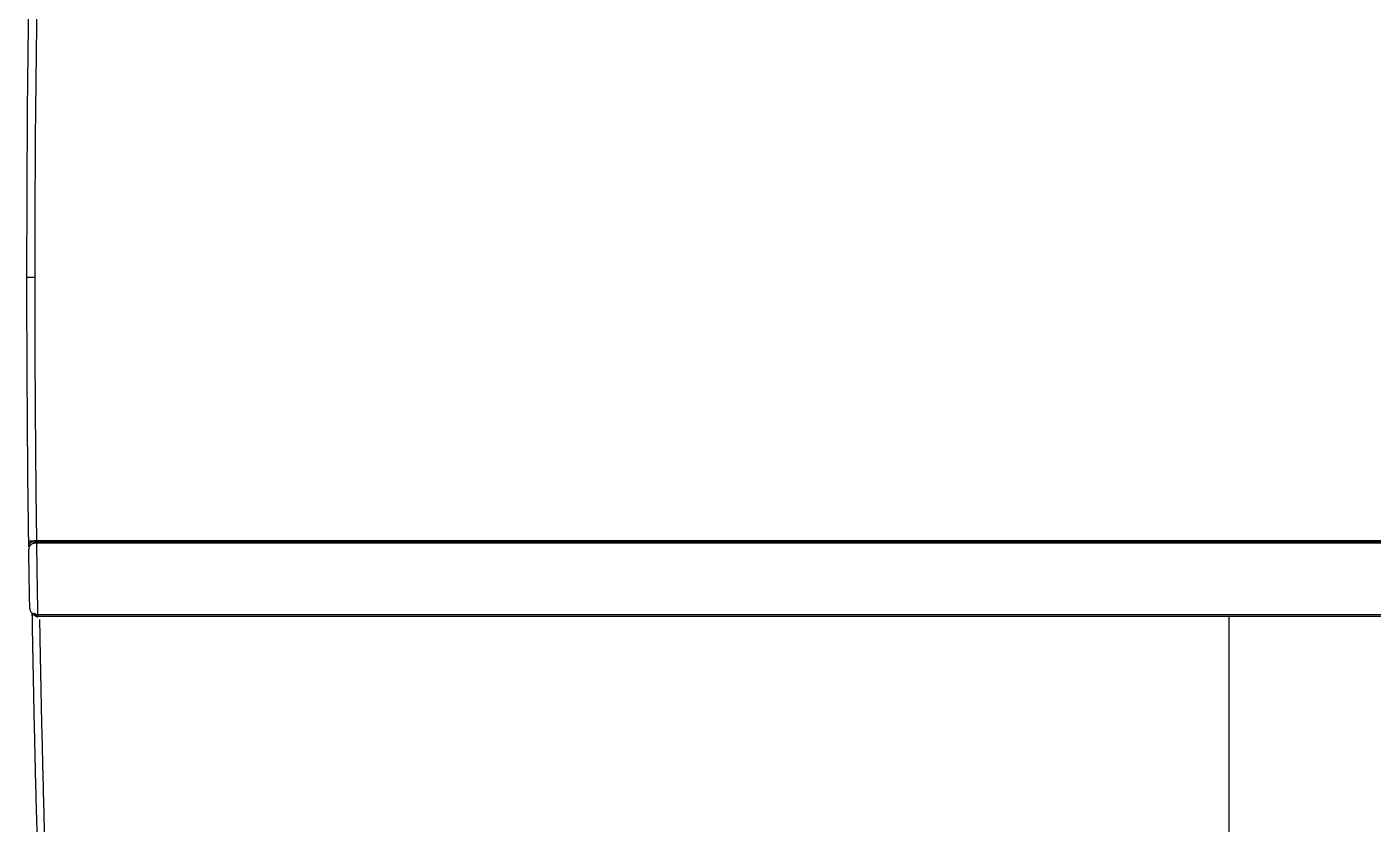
# Model space of a CAD drawing. Header units: millimetres. Extents: x 11242 to 497835, y 4200 to 105100.
# Drawn here: x 278420 to 278563, y 46187.4 to 46272.1 of the extents above; entities that cross this region are included whole.
import ezdxf

# ---------------------------------------------------------------- set-up
doc = ezdxf.new("R2010")
doc.units = ezdxf.units.MM
doc.header["$LTSCALE"] = 200
doc.layers.add('# LG-AIRCON', color=240, linetype='Continuous')
doc.layers.add('# 냉난방설비', color=4, linetype='Continuous')

# ---------------------------------------------------------------- blocks, each defined once
blk = doc.blocks.new('A$C7F214049')
at = {"layer": '# LG-AIRCON', "color": 0}
for centre, start, end in [((0.92, 221.8), 90, 100.179), ((1.04, 214.2), 259.9765, 270)]:
    blk.add_arc(centre, 0.2, start, end, dxfattribs=at)
for centre, major_axis, ratio, start_param, end_param in [((0.92, 221.8), (0.035, -0.197), 0.332536, 3.123924, 4.65892), ((0.92, 221.8), (0, -0.2), 0.336285, 3.141593, 4.71847), ((1.05, 222.08), (-0.001, -0.2), 0.16971, 4.716028, 5.126136), ((1.05, 221.8), (0, -0.2), 0.175267, 3.141593, 4.716048), ((1.04, 214.2), (-0.035, -0.197), 0.323896, 4.775635, 6.326193), ((1.04, 214.2), (0, -0.2), 0.329321, 4.718366, 6.283185), ((1.17, 214.2), (0, -0.2), 0.173506, 4.716021, 6.283185)]:
    blk.add_ellipse(centre, major_axis=major_axis, ratio=ratio, start_param=start_param, end_param=end_param, dxfattribs=at)
for points, knots in [([(0, 250), (0, 281.74), (0.72, 313.48), (2.89, 361.03), (3.79, 376.87), (5.96, 408.5), (7.22, 424.29), (8.65, 440)], [0, 0, 0, 0, 0.5, 0.5, 0.75, 0.75, 1, 1, 1, 1]), ([(9.53, 440.03), (8.08, 424.31), (6.8, 408.53), (4.63, 376.89), (3.73, 361.05), (1.56, 313.49), (0.83, 281.75), (0.83, 250)], [0, 0, 0, 0, 0.25, 0.25, 0.5, 0.5, 1, 1, 1, 1]), ([(0.19, 222), (0.12, 226.67), (0.08, 231.33), (0.02, 240.67), (0, 245.33), (0, 250)], [0, 0, 0, 0, 0.499971, 0.499971, 1, 1, 1, 1]), ([(0.83, 250), (0.83, 245.33), (0.84, 240.67), (0.91, 231.36), (0.95, 226.72), (1.02, 222.08)], [0, 0, 0, 0, 0.501231, 0.501231, 1, 1, 1, 1]), ([(0.2, 221.41), (0.2, 221.5), (0.22, 221.6), (0.3, 221.76), (0.35, 221.83), (0.47, 221.93), (0.53, 221.97), (0.6, 222)], [0, 0, 0, 0, 0.413485, 0.413485, 0.756372, 0.756372, 1, 1, 1, 1]), ([(0.85, 221.8), (0.76, 221.79), (0.68, 221.76), (0.53, 221.7), (0.47, 221.66), (0.34, 221.55), (0.28, 221.47), (0.21, 221.31), (0.2, 221.22), (0.2, 221.14)], [0, 0, 0, 0, 0.207206, 0.207206, 0.406319, 0.406319, 0.711537, 0.711537, 1, 1, 1, 1]), ([(0.61, 222), (0.67, 222.03), (0.74, 222.05), (0.88, 222.07), (0.95, 222.08), (1.02, 222.08)], [0, 0, 0, 0, 0.544417, 0.544417, 1, 1, 1, 1]), ([(0.71, 221.85), (0.72, 221.86), (0.74, 221.86), (0.81, 221.9), (0.87, 221.93), (0.95, 221.94)], [0, 0, 0, 0, 0.175789, 0.175789, 1, 1, 1, 1]), ([(0.95, 221.94), (6.89, 221.94), (12.88, 221.94), (24.85, 221.94), (30.84, 221.94), (48.84, 221.94), (60.86, 221.94), (96.96, 221.94), (121.09, 221.94), (169.36, 221.94), (193.52, 221.94), (241.83, 221.94), (265.99, 221.94), (386.76, 221.94), (483.38, 221.94), (580, 221.94)], [0, 0, 0, 0, 0.03125, 0.03125, 0.0625, 0.0625, 0.125, 0.125, 0.25, 0.25, 0.375, 0.375, 0.5, 0.5, 1, 1, 1, 1]), ([(1.02, 222.08), (5.84, 222.05), (10.68, 222.07), (20.38, 222.08), (25.23, 222.08), (39.8, 222.08), (49.53, 222.08), (78.75, 222.08), (98.27, 222.09), (137.37, 222.08), (156.93, 222.08), (196.07, 222.08), (215.64, 222.08), (235.21, 222.08)], [0, 0, 0, 0, 0.0625, 0.0625, 0.125, 0.125, 0.25, 0.25, 0.5, 0.5, 0.75, 0.75, 1, 1, 1, 1]), ([(1.02, 221.8), (1.02, 221.2), (1.03, 220.6), (1.06, 219), (1.07, 218), (1.1, 216.07), (1.12, 215.13), (1.13, 214.2)], [0, 0, 0, 0, 0.236714, 0.236714, 0.631467, 0.631467, 1, 1, 1, 1]), ([(580, 221.8), (483.39, 221.8), (386.78, 221.8), (266.01, 221.8), (241.86, 221.8), (193.56, 221.8), (169.41, 221.8), (121.16, 221.8), (97.04, 221.8), (60.93, 221.8), (48.92, 221.8), (30.92, 221.8), (24.93, 221.8), (12.95, 221.8), (6.96, 221.8), (1.02, 221.8)], [0, 0, 0, 0, 0.5, 0.5, 0.625, 0.625, 0.75, 0.75, 0.875, 0.875, 0.9375, 0.9375, 0.96875, 0.96875, 1, 1, 1, 1]), ([(235.21, 221.94), (215.64, 221.94), (196.07, 221.94), (156.93, 221.94), (137.37, 221.94), (98.28, 221.95), (78.76, 221.94), (49.53, 221.94), (39.8, 221.94), (25.24, 221.94), (20.38, 221.94), (10.69, 221.93), (5.85, 221.91), (1.03, 221.94)], [0, 0, 0, 0, 0.25, 0.25, 0.5, 0.5, 0.75, 0.75, 0.875, 0.875, 0.9375, 0.9375, 1, 1, 1, 1]), ([(443.67, 222), (392.53, 222), (341.38, 222), (266.1, 222), (241.95, 222), (193.66, 222), (169.52, 222), (121.28, 222), (97.18, 222), (61.05, 222), (49.02, 222), (30.97, 222), (24.96, 222), (13.13, 222), (7.32, 222), (1.51, 222)], [0, 0, 0, 0, 0.346652, 0.346652, 0.510321, 0.510321, 0.673991, 0.673991, 0.83766, 0.83766, 0.919495, 0.919495, 0.960412, 0.960412, 1, 1, 1, 1]), ([(0.3, 214.85), (0.29, 215.57), (0.28, 216.28), (0.25, 217.66), (0.24, 218.33), (0.22, 219.67), (0.21, 220.34), (0.2, 221.05), (0.2, 221.1), (0.2, 221.14)], [0, 0, 0, 0, 0.339725, 0.339725, 0.659808, 0.659808, 0.979892, 0.979892, 1, 1, 1, 1]), ([(0.3, 214.85), (0.3, 214.77), (0.32, 214.69), (0.39, 214.53), (0.45, 214.45), (0.58, 214.34), (0.65, 214.3), (0.8, 214.24), (0.88, 214.21), (0.98, 214.2)], [0, 0, 0, 0, 0.276838, 0.276838, 0.584469, 0.584469, 0.788147, 0.788147, 1, 1, 1, 1]), ([(0.54, 214.09), (0.55, 213.46), (0.56, 212.83), (0.63, 209.01), (0.69, 205.82), (0.81, 200.5), (0.86, 198.38), (0.96, 194.19), (1.02, 192.12), (1.08, 190.06)], [0, 0, 0, 0, 0.078281, 0.078281, 0.476719, 0.476719, 0.742339, 0.742339, 1, 1, 1, 1]), ([(1.17, 213.93), (1.15, 213.94), (1.14, 213.94), (1.04, 213.96), (0.97, 213.99), (0.82, 214.07), (0.75, 214.12), (0.64, 214.24), (0.6, 214.31), (0.58, 214.37)], [0, 0, 0, 0, 0.060986, 0.060986, 0.315861, 0.315861, 0.671736, 0.671736, 1, 1, 1, 1]), ([(0.81, 214.37), (0.82, 214.35), (0.83, 214.34), (0.87, 214.28), (0.91, 214.24), (0.97, 214.2)], [0, 0, 0, 0, 0.208494, 0.208494, 1, 1, 1, 1]), ([(1.13, 214.2), (7.08, 214.2), (13.07, 214.2), (25.04, 214.2), (31.03, 214.2), (49.02, 214.2), (61.04, 214.2), (97.14, 214.2), (121.25, 214.2), (169.49, 214.2), (193.64, 214.2), (241.93, 214.2), (266.08, 214.2), (386.82, 214.2), (483.41, 214.2), (580, 214.2)], [0, 0, 0, 0, 0.03125, 0.03125, 0.0625, 0.0625, 0.125, 0.125, 0.25, 0.25, 0.375, 0.375, 0.5, 0.5, 1, 1, 1, 1]), ([(580, 214), (483.46, 214), (386.91, 214), (266.23, 214), (242.09, 214), (193.83, 214), (169.7, 214), (121.48, 214), (97.38, 214), (61.27, 214), (49.24, 214), (31.21, 214), (25.19, 214), (13.18, 214), (7.17, 214), (1.17, 214)], [0, 0, 0, 0, 0.5, 0.5, 0.625, 0.625, 0.75, 0.75, 0.875, 0.875, 0.9375, 0.9375, 0.96875, 0.96875, 1, 1, 1, 1]), ([(1.91, 189.88), (1.91, 189.88), (1.91, 189.88), (1.85, 192.01), (1.8, 194.14), (1.69, 198.39), (1.64, 200.52), (1.52, 205.84), (1.46, 209.03), (1.39, 212.7), (1.38, 213.18), (1.38, 213.67)], [0, 0, 0, 0, 0.000198, 0.000198, 0.268491, 0.268491, 0.536776, 0.536776, 0.939193, 0.939193, 1, 1, 1, 1])]:
    blk.add_open_spline(points, degree=3, knots=knots, dxfattribs=at)
for points in [[(0.83, 250), (0.37, 250), (0, 250), (0, 250)], [(0.2, 221.41), (0.19, 221.61), (0.19, 221.8), (0.19, 222)], [(0.6, 222), (0.35, 222), (0.19, 221.99), (0.19, 221.99)], [(0.69, 221.86), (0.66, 221.9), (0.62, 221.95), (0.6, 222)], [(1.02, 221.8), (0.96, 221.8), (0.91, 221.8), (0.85, 221.8)], [(0.92, 222), (0.96, 222), (1.01, 222), (1.05, 222)], [(1.05, 222), (1.22, 222), (1.39, 222), (1.56, 222)], [(0.54, 214.09), (0.54, 214.18), (0.54, 214.28), (0.54, 214.38)], [(0.58, 214.37), (0.55, 214.28), (0.54, 214.18), (0.54, 214.09)], [(0.98, 214.2), (1.03, 214.2), (1.08, 214.2), (1.13, 214.2)], [(1.17, 214), (1.13, 214), (1.08, 214), (1.04, 214)], [(127.67, 214), (126.35, 214), (125.02, 214), (123.7, 214)], [(127.67, 189.8), (127.65, 197.86), (127.65, 205.93), (127.67, 214)], [(165.79, 214), (153.08, 214), (140.37, 214), (127.67, 214)]]:
    blk.add_open_spline(points, degree=3, dxfattribs=at)
blk = doc.blocks.new('냉난방설비')
at = {"layer": '# 냉난방설비', "color": 8}
blk.add_blockref('A$C7F214049', (278420, -72804.52), dxfattribs=at)

msp = doc.modelspace()

# ---------------------------------------------------------------- block references
msp.add_blockref('냉난방설비', (0, 118800))

doc.saveas('drawing.dxf')
